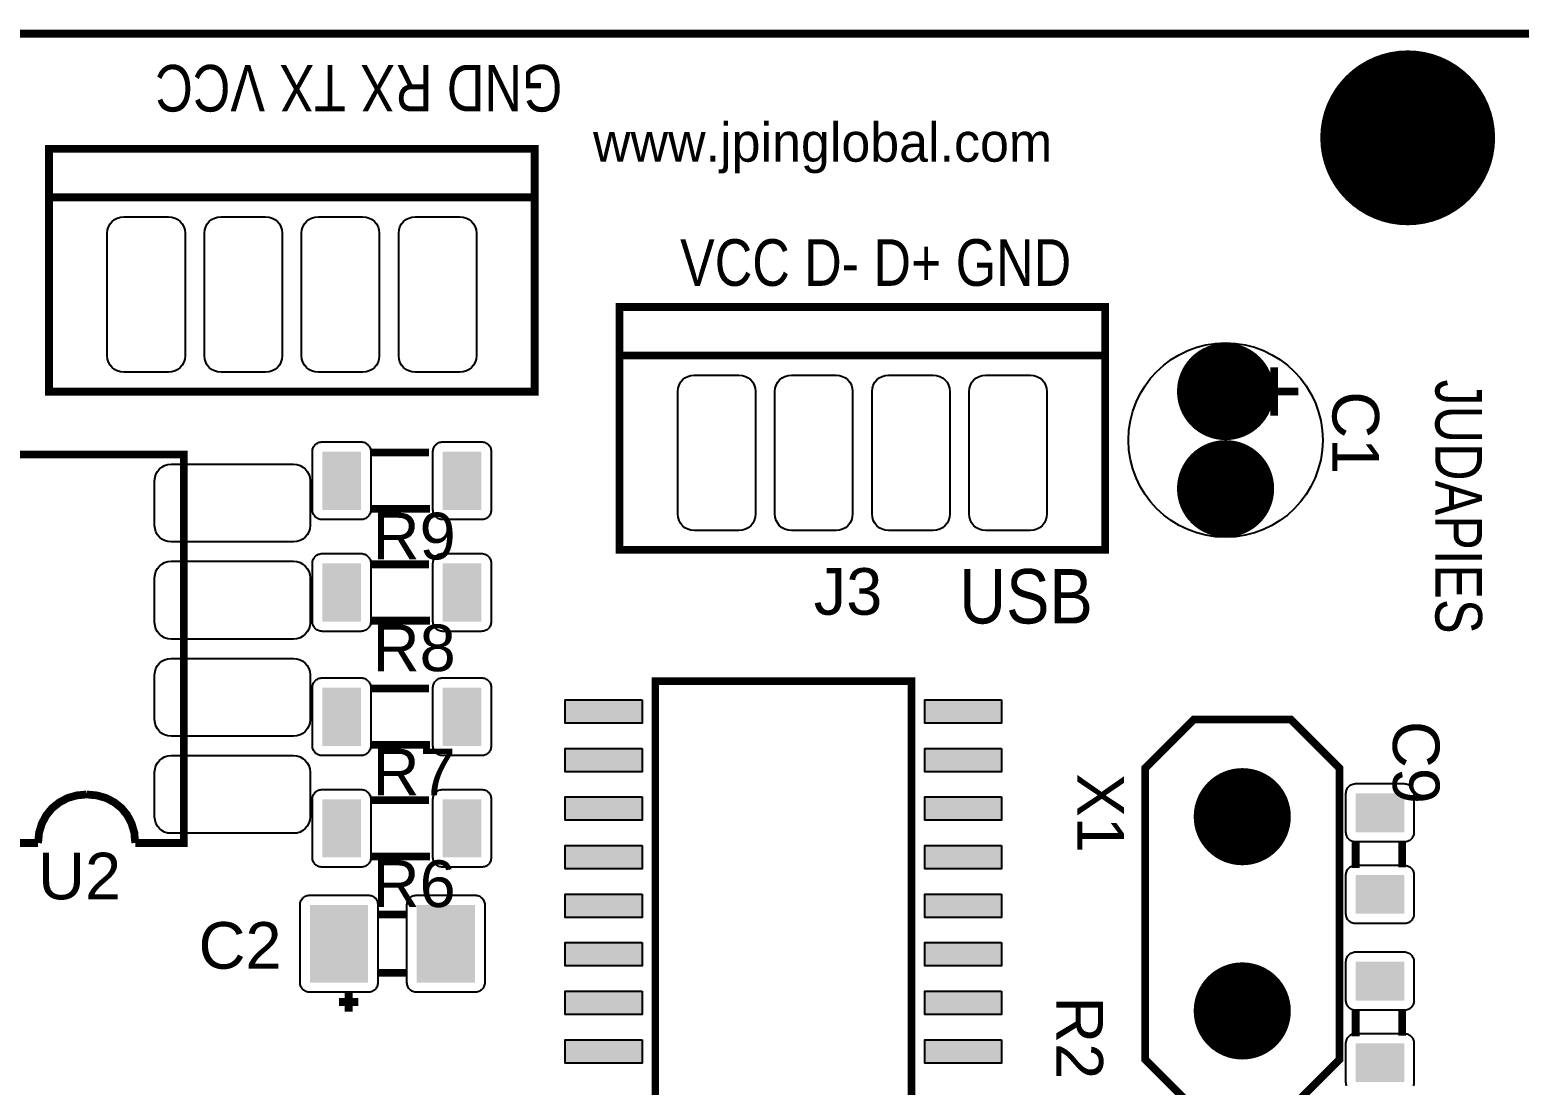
# Model space of a CAD drawing. Header units: inches. Extents: x 15 to 148, y 10 to 111.
# Drawn here: x 130.107 to 131.947, y 107.221 to 108.525 of the extents above; entities that cross this region are included whole.
import ezdxf

# ---------------------------------------------------------------- set-up
doc = ezdxf.new("R2010")
doc.units = ezdxf.units.IN
doc.header["$MEASUREMENT"] = 0
doc.layers.add('BLK_12AWG', color=7, linetype='Continuous')

# ---------------------------------------------------------------- blocks, each defined once
blk = doc.blocks.new('RPAD')
blk.add_trace([(-0.5, -0.5), (-0.5, 0.5), (0.5, -0.5), (0.5, 0.5)])
blk = doc.blocks.new('EPAD')
at = {"const_width": 0.5}
blk.add_lwpolyline([(-0.25, 0, 1), (0.25, 0, 1)], format="xyb", close=True, dxfattribs=at)
blk = doc.blocks.new('i2c')
for points, const_width in [([(129.4798, 105.3043), (131.5396, 105.3043), (131.5396, 109.1728), (129.4798, 109.1728), (129.4798, 105.3043)], 0.008), ([(129.4798, 105.3043), (131.5396, 105.3043), (131.5396, 109.1728), (129.4798, 109.1728), (129.4798, 105.3043)], 0.008), ([(129.4798, 105.3043), (131.5396, 105.3043), (131.5396, 109.1728), (129.4798, 109.1728), (129.4798, 105.3043)], 0.008), ([(130.3109, 107.5034), (130.3379, 107.5034)], 0.008), ([(130.3109, 107.5034), (130.3379, 107.5034)], 0.008), ([(130.3109, 107.5034), (130.3379, 107.5034)], 0.008), ([(130.4842, 107.5034), (130.5112, 107.5034)], 0.008), ([(130.4842, 107.5034), (130.5112, 107.5034)], 0.008), ([(130.4842, 107.5034), (130.5112, 107.5034)], 0.008), ([(130.3109, 107.4554), (130.3389, 107.4554)], 0.008), ([(130.3109, 107.4554), (130.3389, 107.4554)], 0.008), ([(130.3109, 107.4554), (130.3389, 107.4554)], 0.008), ([(130.4842, 107.4554), (130.5122, 107.4554)], 0.008), ([(130.4842, 107.4554), (130.5122, 107.4554)], 0.008), ([(130.4842, 107.4554), (130.5122, 107.4554)], 0.008), ([(130.5359, 107.2387), (130.2359, 107.2387), (130.1859, 107.2887), (130.1859, 107.3887), (130.2359, 107.4387), (130.5359, 107.4387), (130.5859, 107.3887), (130.5859, 107.2887), (130.5359, 107.2387)], 0.008), ([(130.5359, 107.2387), (130.2359, 107.2387), (130.1859, 107.2887), (130.1859, 107.3887), (130.2359, 107.4387), (130.5359, 107.4387), (130.5859, 107.3887), (130.5859, 107.2887), (130.5359, 107.2387)], 0.008), ([(130.5359, 107.2387), (130.2359, 107.2387), (130.1859, 107.2887), (130.1859, 107.3887), (130.2359, 107.4387), (130.5359, 107.4387), (130.5859, 107.3887), (130.5859, 107.2887), (130.5359, 107.2387)], 0.008), ([(129.8482, 107.3965), (129.8482, 107.3465)], 0.008), ([(129.8482, 107.3965), (129.8482, 107.3465)], 0.008), ([(129.8482, 107.3965), (129.8482, 107.3465)], 0.008), ([(129.8232, 107.3715), (129.8732, 107.3715)], 0.008), ([(129.8232, 107.3715), (129.8732, 107.3715)], 0.008), ([(129.8232, 107.3715), (129.8732, 107.3715)], 0.008), ([(129.7612, 106.6975), (130.0112, 106.6975), (130.0112, 107.1975), (129.7612, 107.1975), (129.7612, 106.6975)], 0.008), ([(129.7612, 106.6975), (130.0112, 106.6975), (130.0112, 107.1975), (129.7612, 107.1975), (129.7612, 106.6975)], 0.008), ([(129.7612, 106.6975), (130.0112, 106.6975), (130.0112, 107.1975), (129.7612, 107.1975), (129.7612, 106.6975)], 0.008), ([(129.8112, 106.6975), (129.8112, 107.1975)], 0.008), ([(129.8112, 106.6975), (129.8112, 107.1975)], 0.008), ([(129.8112, 106.6975), (129.8112, 107.1975)], 0.008), ([(130.1463, 106.9981), (130.1463, 106.7344), (130.8589, 106.7344), (130.8589, 106.9981), (130.1463, 106.9981)], 0.00787), ([(130.1463, 106.9981), (130.1463, 106.7344), (130.8589, 106.7344), (130.8589, 106.9981), (130.1463, 106.9981)], 0.00787), ([(130.1463, 106.9981), (130.1463, 106.7344), (130.8589, 106.7344), (130.8589, 106.9981), (130.1463, 106.9981)], 0.00787), ([(129.5983, 106.1102), (129.8483, 106.1102), (129.8483, 106.6102), (129.5983, 106.6102), (129.5983, 106.1102)], 0.008), ([(129.5983, 106.1102), (129.8483, 106.1102), (129.8483, 106.6102), (129.5983, 106.6102), (129.5983, 106.1102)], 0.008), ([(129.5983, 106.1102), (129.8483, 106.1102), (129.8483, 106.6102), (129.5983, 106.6102), (129.5983, 106.1102)], 0.008), ([(129.6483, 106.1102), (129.6483, 106.6102)], 0.008), ([(129.6483, 106.1102), (129.6483, 106.6102)], 0.008), ([(129.6483, 106.1102), (129.6483, 106.6102)], 0.008), ([(129.911, 106.5014), (129.911, 106.4424)], 0.008), ([(129.911, 106.5014), (129.911, 106.4424)], 0.008), ([(129.911, 106.5014), (129.911, 106.4424)], 0.008), ([(129.969, 106.5024), (129.969, 106.4424)], 0.008), ([(129.969, 106.5024), (129.969, 106.4424)], 0.008), ([(129.969, 106.5024), (129.969, 106.4424)], 0.008), ([(130.0261, 106.5014), (130.0261, 106.4424)], 0.008), ([(130.0261, 106.5014), (130.0261, 106.4424)], 0.008), ([(130.0261, 106.5014), (130.0261, 106.4424)], 0.008), ([(130.0841, 106.5024), (130.0841, 106.4424)], 0.008), ([(130.0841, 106.5024), (130.0841, 106.4424)], 0.008), ([(130.0841, 106.5024), (130.0841, 106.4424)], 0.008), ([(130.154, 106.5014), (130.154, 106.4424)], 0.008), ([(130.154, 106.5014), (130.154, 106.4424)], 0.008), ([(130.154, 106.5014), (130.154, 106.4424)], 0.008), ([(130.212, 106.5024), (130.212, 106.4424)], 0.008), ([(130.212, 106.5024), (130.212, 106.4424)], 0.008), ([(130.212, 106.5024), (130.212, 106.4424)], 0.008), ([(130.2689, 106.5014), (130.2689, 106.4424)], 0.008), ([(130.2689, 106.5014), (130.2689, 106.4424)], 0.008), ([(130.2689, 106.5014), (130.2689, 106.4424)], 0.008), ([(130.3269, 106.5024), (130.3269, 106.4424)], 0.008), ([(130.3269, 106.5024), (130.3269, 106.4424)], 0.008), ([(130.3269, 106.5024), (130.3269, 106.4424)], 0.008), ([(130.3867, 106.4787), (130.3867, 106.4487)], 0.008), ([(130.3867, 106.4787), (130.3867, 106.4487)], 0.008), ([(130.3867, 106.4787), (130.3867, 106.4487)], 0.008), ([(130.4467, 106.4787), (130.4467, 106.4487)], 0.008), ([(130.4467, 106.4787), (130.4467, 106.4487)], 0.008), ([(130.4467, 106.4787), (130.4467, 106.4487)], 0.008), ([(130.4867, 106.4187), (130.4667, 106.4187)], 0.008), ([(130.4867, 106.4187), (130.4667, 106.4187)], 0.008), ([(130.4867, 106.4187), (130.4667, 106.4187)], 0.008), ([(130.4767, 106.4287), (130.4767, 106.4087)], 0.008), ([(130.4767, 106.4287), (130.4767, 106.4087)], 0.008), ([(130.4767, 106.4287), (130.4767, 106.4087)], 0.008), ([(130.313, 106.0989), (130.313, 106.0489), (129.913, 106.0489), (129.913, 106.2489), (130.313, 106.2489), (130.313, 106.1989)], 0.008), ([(130.313, 106.0989), (130.313, 106.0489), (129.913, 106.0489), (129.913, 106.2489), (130.313, 106.2489), (130.313, 106.1989)], 0.008), ([(130.313, 106.0989), (130.313, 106.0489), (129.913, 106.0489), (129.913, 106.2489), (130.313, 106.2489), (130.313, 106.1989)], 0.008), ([(130.263, 106.1489), (130.264, 106.1594), (130.2667, 106.169), (130.2712, 106.1775), (130.2771, 106.1848), (130.2844, 106.1908), (130.293, 106.1952), (130.3025, 106.198), (130.313, 106.1989)], 0.008), ([(130.263, 106.1489), (130.264, 106.1594), (130.2667, 106.169), (130.2712, 106.1775), (130.2771, 106.1848), (130.2844, 106.1908), (130.293, 106.1952), (130.3025, 106.198), (130.313, 106.1989)], 0.008), ([(130.263, 106.1489), (130.264, 106.1594), (130.2667, 106.169), (130.2712, 106.1775), (130.2771, 106.1848), (130.2844, 106.1908), (130.293, 106.1952), (130.3025, 106.198), (130.313, 106.1989)], 0.008), ([(130.263, 106.1489), (130.264, 106.1387), (130.2667, 106.1293), (130.2712, 106.1208), (130.2771, 106.1134), (130.2844, 106.1074), (130.293, 106.1028), (130.3025, 106.0999), (130.313, 106.0989)], 0.008), ([(130.263, 106.1489), (130.264, 106.1387), (130.2667, 106.1293), (130.2712, 106.1208), (130.2771, 106.1134), (130.2844, 106.1074), (130.293, 106.1028), (130.3025, 106.0999), (130.313, 106.0989)], 0.008), ([(130.263, 106.1489), (130.264, 106.1387), (130.2667, 106.1293), (130.2712, 106.1208), (130.2771, 106.1134), (130.2844, 106.1074), (130.293, 106.1028), (130.3025, 106.0999), (130.313, 106.0989)], 0.008)]:
    blk.add_lwpolyline(points, dxfattribs=dict(const_width=const_width))
for points in [[(130.2619, 107.5154), (130.3019, 107.5154), (130.303, 107.5154), (130.304, 107.5152), (130.305, 107.515), (130.3059, 107.5146), (130.3068, 107.5142), (130.3076, 107.5137), (130.3083, 107.5132), (130.3091, 107.5125), (130.3097, 107.5118), (130.3103, 107.5111), (130.3108, 107.5102), (130.3112, 107.5094), (130.3115, 107.5084), (130.3117, 107.5075), (130.3119, 107.5065), (130.3119, 107.5054), (130.3119, 107.4554), (130.3119, 107.4544), (130.3117, 107.4534), (130.3115, 107.4524), (130.3112, 107.4515), (130.3108, 107.4506), (130.3103, 107.4498), (130.3097, 107.449), (130.3091, 107.4483), (130.3083, 107.4477), (130.3076, 107.4471), (130.3068, 107.4466), (130.3059, 107.4462), (130.305, 107.4459), (130.304, 107.4456), (130.303, 107.4455), (130.3019, 107.4454), (130.2619, 107.4454), (130.2609, 107.4455), (130.2599, 107.4456), (130.2589, 107.4459), (130.258, 107.4462), (130.2571, 107.4466), (130.2563, 107.4471), (130.2555, 107.4477), (130.2548, 107.4483), (130.2542, 107.449), (130.2536, 107.4498), (130.2531, 107.4506), (130.2527, 107.4515), (130.2524, 107.4524), (130.2521, 107.4534), (130.252, 107.4544), (130.2519, 107.4554), (130.2519, 107.5054), (130.252, 107.5065), (130.2521, 107.5075), (130.2524, 107.5084), (130.2527, 107.5094), (130.2531, 107.5102), (130.2536, 107.5111), (130.2542, 107.5118), (130.2548, 107.5125), (130.2555, 107.5132), (130.2563, 107.5137), (130.2571, 107.5142), (130.258, 107.5146), (130.2589, 107.515), (130.2599, 107.5152), (130.2609, 107.5154), (130.2619, 107.5154)], [(130.3459, 107.5154), (130.3859, 107.5154), (130.387, 107.5154), (130.388, 107.5152), (130.389, 107.515), (130.3899, 107.5146), (130.3908, 107.5142), (130.3916, 107.5137), (130.3923, 107.5132), (130.3931, 107.5125), (130.3937, 107.5118), (130.3943, 107.5111), (130.3948, 107.5102), (130.3952, 107.5094), (130.3955, 107.5084), (130.3957, 107.5075), (130.3959, 107.5065), (130.3959, 107.5054), (130.3959, 107.4554), (130.3959, 107.4544), (130.3957, 107.4534), (130.3955, 107.4524), (130.3952, 107.4515), (130.3948, 107.4506), (130.3943, 107.4498), (130.3937, 107.449), (130.3931, 107.4483), (130.3923, 107.4477), (130.3916, 107.4471), (130.3908, 107.4466), (130.3899, 107.4462), (130.389, 107.4459), (130.388, 107.4456), (130.387, 107.4455), (130.3859, 107.4454), (130.3459, 107.4454), (130.3449, 107.4455), (130.3439, 107.4456), (130.3429, 107.4459), (130.342, 107.4462), (130.3411, 107.4466), (130.3403, 107.4471), (130.3395, 107.4477), (130.3388, 107.4483), (130.3382, 107.449), (130.3376, 107.4498), (130.3371, 107.4506), (130.3367, 107.4515), (130.3364, 107.4524), (130.3361, 107.4534), (130.336, 107.4544), (130.3359, 107.4554), (130.3359, 107.5054), (130.336, 107.5065), (130.3361, 107.5075), (130.3364, 107.5084), (130.3367, 107.5094), (130.3371, 107.5102), (130.3376, 107.5111), (130.3382, 107.5118), (130.3388, 107.5125), (130.3395, 107.5132), (130.3403, 107.5137), (130.3411, 107.5142), (130.342, 107.5146), (130.3429, 107.515), (130.3439, 107.5152), (130.3449, 107.5154), (130.3459, 107.5154)], [(130.4352, 107.5154), (130.4752, 107.5154), (130.4762, 107.5154), (130.4772, 107.5152), (130.4782, 107.515), (130.4791, 107.5146), (130.48, 107.5142), (130.4808, 107.5137), (130.4816, 107.5132), (130.4823, 107.5125), (130.4829, 107.5118), (130.4835, 107.5111), (130.484, 107.5102), (130.4844, 107.5094), (130.4847, 107.5084), (130.485, 107.5075), (130.4851, 107.5065), (130.4852, 107.5054), (130.4852, 107.4554), (130.4851, 107.4544), (130.485, 107.4534), (130.4847, 107.4524), (130.4844, 107.4515), (130.484, 107.4506), (130.4835, 107.4498), (130.4829, 107.449), (130.4823, 107.4483), (130.4816, 107.4477), (130.4808, 107.4471), (130.48, 107.4466), (130.4791, 107.4462), (130.4782, 107.4459), (130.4772, 107.4456), (130.4762, 107.4455), (130.4752, 107.4454), (130.4352, 107.4454), (130.4341, 107.4455), (130.4331, 107.4456), (130.4322, 107.4459), (130.4312, 107.4462), (130.4304, 107.4466), (130.4295, 107.4471), (130.4288, 107.4477), (130.4281, 107.4483), (130.4274, 107.449), (130.4269, 107.4498), (130.4264, 107.4506), (130.4259, 107.4515), (130.4256, 107.4524), (130.4254, 107.4534), (130.4252, 107.4544), (130.4252, 107.4554), (130.4252, 107.5054), (130.4252, 107.5065), (130.4254, 107.5075), (130.4256, 107.5084), (130.4259, 107.5094), (130.4264, 107.5102), (130.4269, 107.5111), (130.4274, 107.5118), (130.4281, 107.5125), (130.4288, 107.5132), (130.4295, 107.5137), (130.4304, 107.5142), (130.4312, 107.5146), (130.4322, 107.515), (130.4331, 107.5152), (130.4341, 107.5154), (130.4352, 107.5154)], [(129.8312, 107.0745), (129.8312, 107.1205), (129.8316, 107.124), (129.8326, 107.1272), (129.8341, 107.1301), (129.8362, 107.1326), (129.8387, 107.1347), (129.8416, 107.1362), (129.8448, 107.1372), (129.8482, 107.1375), (129.9742, 107.1375), (129.9777, 107.1372), (129.9809, 107.1362), (129.9838, 107.1347), (129.9863, 107.1326), (129.9884, 107.1301), (129.9899, 107.1272), (129.9909, 107.124), (129.9912, 107.1205), (129.9912, 107.0745), (129.9909, 107.071), (129.9899, 107.0678), (129.9884, 107.0649), (129.9863, 107.0624), (129.9838, 107.0604), (129.9809, 107.0588), (129.9777, 107.0579), (129.9742, 107.0575), (129.8482, 107.0575), (129.8448, 107.0579), (129.8416, 107.0588), (129.8387, 107.0604), (129.8362, 107.0624), (129.8341, 107.0649), (129.8326, 107.0678), (129.8316, 107.071), (129.8312, 107.0745)], [(130.1656, 107.0908), (130.1896, 107.0908), (130.1896, 107.0118), (130.1656, 107.0118), (130.1656, 107.0908)], [(130.2156, 107.0908), (130.2396, 107.0908), (130.2396, 107.0118), (130.2156, 107.0118), (130.2156, 107.0908)], [(130.2656, 107.0908), (130.2896, 107.0908), (130.2896, 107.0118), (130.2656, 107.0118), (130.2656, 107.0908)], [(130.3156, 107.0908), (130.3396, 107.0908), (130.3396, 107.0118), (130.3156, 107.0118), (130.3156, 107.0908)], [(130.3656, 107.0908), (130.3896, 107.0908), (130.3896, 107.0118), (130.3656, 107.0118), (130.3656, 107.0908)], [(130.4156, 107.0908), (130.4396, 107.0908), (130.4396, 107.0118), (130.4156, 107.0118), (130.4156, 107.0908)], [(130.4656, 107.0908), (130.4896, 107.0908), (130.4896, 107.0118), (130.4656, 107.0118), (130.4656, 107.0908)], [(130.5156, 107.0908), (130.5396, 107.0908), (130.5396, 107.0118), (130.5156, 107.0118), (130.5156, 107.0908)], [(129.8312, 106.9745), (129.8312, 107.0205), (129.8316, 107.024), (129.8326, 107.0272), (129.8341, 107.0301), (129.8362, 107.0326), (129.8387, 107.0347), (129.8416, 107.0362), (129.8448, 107.0372), (129.8482, 107.0375), (129.9742, 107.0375), (129.9777, 107.0372), (129.9809, 107.0362), (129.9838, 107.0347), (129.9863, 107.0326), (129.9884, 107.0301), (129.9899, 107.0272), (129.9909, 107.024), (129.9912, 107.0205), (129.9912, 106.9745), (129.9909, 106.971), (129.9899, 106.9678), (129.9884, 106.9649), (129.9863, 106.9624), (129.9838, 106.9604), (129.9809, 106.9588), (129.9777, 106.9579), (129.9742, 106.9575), (129.8482, 106.9575), (129.8448, 106.9579), (129.8416, 106.9588), (129.8387, 106.9604), (129.8362, 106.9624), (129.8341, 106.9649), (129.8326, 106.9678), (129.8316, 106.971), (129.8312, 106.9745)], [(129.8312, 106.8745), (129.8312, 106.9205), (129.8316, 106.924), (129.8326, 106.9272), (129.8341, 106.9301), (129.8362, 106.9326), (129.8387, 106.9347), (129.8416, 106.9362), (129.8448, 106.9372), (129.8482, 106.9375), (129.9742, 106.9375), (129.9777, 106.9372), (129.9809, 106.9362), (129.9838, 106.9347), (129.9863, 106.9326), (129.9884, 106.9301), (129.9899, 106.9272), (129.9909, 106.924), (129.9912, 106.9205), (129.9912, 106.8745), (129.9909, 106.871), (129.9899, 106.8678), (129.9884, 106.8649), (129.9863, 106.8624), (129.9838, 106.8604), (129.9809, 106.8588), (129.9777, 106.8579), (129.9742, 106.8575), (129.8482, 106.8575), (129.8448, 106.8579), (129.8416, 106.8588), (129.8387, 106.8604), (129.8362, 106.8624), (129.8341, 106.8649), (129.8326, 106.8678), (129.8316, 106.871), (129.8312, 106.8745)], [(129.8312, 106.7745), (129.8312, 106.8205), (129.8316, 106.824), (129.8326, 106.8272), (129.8341, 106.8301), (129.8362, 106.8326), (129.8387, 106.8347), (129.8416, 106.8362), (129.8448, 106.8372), (129.8482, 106.8375), (129.9742, 106.8375), (129.9777, 106.8372), (129.9809, 106.8362), (129.9838, 106.8347), (129.9863, 106.8326), (129.9884, 106.8301), (129.9899, 106.8272), (129.9909, 106.824), (129.9912, 106.8205), (129.9912, 106.7745), (129.9909, 106.771), (129.9899, 106.7678), (129.9884, 106.7649), (129.9863, 106.7624), (129.9838, 106.7604), (129.9809, 106.7588), (129.9777, 106.7579), (129.9742, 106.7575), (129.8482, 106.7575), (129.8448, 106.7579), (129.8416, 106.7588), (129.8387, 106.7604), (129.8362, 106.7624), (129.8341, 106.7649), (129.8326, 106.7678), (129.8316, 106.771), (129.8312, 106.7745)], [(130.1656, 106.7207), (130.1896, 106.7207), (130.1896, 106.6417), (130.1656, 106.6417), (130.1656, 106.7207)], [(130.2156, 106.7207), (130.2396, 106.7207), (130.2396, 106.6417), (130.2156, 106.6417), (130.2156, 106.7207)], [(130.2656, 106.7207), (130.2896, 106.7207), (130.2896, 106.6417), (130.2656, 106.6417), (130.2656, 106.7207)], [(130.3156, 106.7207), (130.3396, 106.7207), (130.3396, 106.6417), (130.3156, 106.6417), (130.3156, 106.7207)], [(130.3656, 106.7207), (130.3896, 106.7207), (130.3896, 106.6417), (130.3656, 106.6417), (130.3656, 106.7207)], [(130.4156, 106.7207), (130.4396, 106.7207), (130.4396, 106.6417), (130.4156, 106.6417), (130.4156, 106.7207)], [(130.4656, 106.7207), (130.4896, 106.7207), (130.4896, 106.6417), (130.4656, 106.6417), (130.4656, 106.7207)], [(130.5156, 106.7207), (130.5396, 106.7207), (130.5396, 106.6417), (130.5156, 106.6417), (130.5156, 106.7207)], [(129.98, 106.5554), (129.98, 106.5154), (129.98, 106.5144), (129.9798, 106.5134), (129.9796, 106.5124), (129.9792, 106.5115), (129.9788, 106.5106), (129.9783, 106.5098), (129.9778, 106.509), (129.9771, 106.5083), (129.9764, 106.5077), (129.9756, 106.5071), (129.9748, 106.5066), (129.9739, 106.5062), (129.973, 106.5059), (129.972, 106.5056), (129.971, 106.5055), (129.97, 106.5054), (129.91, 106.5054), (129.909, 106.5055), (129.908, 106.5056), (129.907, 106.5059), (129.9061, 106.5062), (129.9052, 106.5066), (129.9044, 106.5071), (129.9036, 106.5077), (129.9029, 106.5083), (129.9023, 106.509), (129.9017, 106.5098), (129.9012, 106.5106), (129.9008, 106.5115), (129.9004, 106.5124), (129.9002, 106.5134), (129.9001, 106.5144), (129.9, 106.5154), (129.9, 106.5554), (129.9001, 106.5565), (129.9002, 106.5575), (129.9004, 106.5584), (129.9008, 106.5594), (129.9012, 106.5602), (129.9017, 106.5611), (129.9023, 106.5618), (129.9029, 106.5625), (129.9036, 106.5632), (129.9044, 106.5637), (129.9052, 106.5642), (129.9061, 106.5647), (129.907, 106.565), (129.908, 106.5652), (129.909, 106.5654), (129.91, 106.5654), (129.97, 106.5654), (129.971, 106.5654), (129.972, 106.5652), (129.973, 106.565), (129.9739, 106.5647), (129.9748, 106.5642), (129.9756, 106.5637), (129.9764, 106.5632), (129.9771, 106.5625), (129.9778, 106.5618), (129.9783, 106.5611), (129.9788, 106.5602), (129.9792, 106.5594), (129.9796, 106.5584), (129.9798, 106.5575), (129.98, 106.5565), (129.98, 106.5554)], [(130.0951, 106.5554), (130.0951, 106.5154), (130.095, 106.5144), (130.0949, 106.5134), (130.0946, 106.5124), (130.0943, 106.5115), (130.0939, 106.5106), (130.0934, 106.5098), (130.0928, 106.509), (130.0922, 106.5083), (130.0915, 106.5077), (130.0907, 106.5071), (130.0899, 106.5066), (130.089, 106.5062), (130.0881, 106.5059), (130.0871, 106.5056), (130.0861, 106.5055), (130.0851, 106.5054), (130.0251, 106.5054), (130.024, 106.5055), (130.023, 106.5056), (130.0221, 106.5059), (130.0211, 106.5062), (130.0203, 106.5066), (130.0194, 106.5071), (130.0187, 106.5077), (130.018, 106.5083), (130.0173, 106.509), (130.0167, 106.5098), (130.0163, 106.5106), (130.0158, 106.5115), (130.0155, 106.5124), (130.0153, 106.5134), (130.0151, 106.5144), (130.0151, 106.5154), (130.0151, 106.5554), (130.0151, 106.5565), (130.0153, 106.5575), (130.0155, 106.5584), (130.0158, 106.5594), (130.0163, 106.5602), (130.0167, 106.5611), (130.0173, 106.5618), (130.018, 106.5625), (130.0187, 106.5632), (130.0194, 106.5637), (130.0203, 106.5642), (130.0211, 106.5647), (130.0221, 106.565), (130.023, 106.5652), (130.024, 106.5654), (130.0251, 106.5654), (130.0851, 106.5654), (130.0861, 106.5654), (130.0871, 106.5652), (130.0881, 106.565), (130.089, 106.5647), (130.0899, 106.5642), (130.0907, 106.5637), (130.0915, 106.5632), (130.0922, 106.5625), (130.0928, 106.5618), (130.0934, 106.5611), (130.0939, 106.5602), (130.0943, 106.5594), (130.0946, 106.5584), (130.0949, 106.5575), (130.095, 106.5565), (130.0951, 106.5554)], [(130.223, 106.5554), (130.223, 106.5154), (130.223, 106.5144), (130.2228, 106.5134), (130.2226, 106.5124), (130.2222, 106.5115), (130.2218, 106.5106), (130.2213, 106.5098), (130.2208, 106.509), (130.2201, 106.5083), (130.2194, 106.5077), (130.2186, 106.5071), (130.2178, 106.5066), (130.2169, 106.5062), (130.216, 106.5059), (130.215, 106.5056), (130.214, 106.5055), (130.213, 106.5054), (130.153, 106.5054), (130.152, 106.5055), (130.151, 106.5056), (130.15, 106.5059), (130.1491, 106.5062), (130.1482, 106.5066), (130.1474, 106.5071), (130.1466, 106.5077), (130.1459, 106.5083), (130.1453, 106.509), (130.1447, 106.5098), (130.1442, 106.5106), (130.1438, 106.5115), (130.1434, 106.5124), (130.1432, 106.5134), (130.1431, 106.5144), (130.143, 106.5154), (130.143, 106.5554), (130.1431, 106.5565), (130.1432, 106.5575), (130.1434, 106.5584), (130.1438, 106.5594), (130.1442, 106.5602), (130.1447, 106.5611), (130.1453, 106.5618), (130.1459, 106.5625), (130.1466, 106.5632), (130.1474, 106.5637), (130.1482, 106.5642), (130.1491, 106.5647), (130.15, 106.565), (130.151, 106.5652), (130.152, 106.5654), (130.153, 106.5654), (130.213, 106.5654), (130.214, 106.5654), (130.215, 106.5652), (130.216, 106.565), (130.2169, 106.5647), (130.2178, 106.5642), (130.2186, 106.5637), (130.2194, 106.5632), (130.2201, 106.5625), (130.2208, 106.5618), (130.2213, 106.5611), (130.2218, 106.5602), (130.2222, 106.5594), (130.2226, 106.5584), (130.2228, 106.5575), (130.223, 106.5565), (130.223, 106.5554)], [(130.3379, 106.5554), (130.3379, 106.5154), (130.3379, 106.5144), (130.3377, 106.5134), (130.3375, 106.5124), (130.3372, 106.5115), (130.3368, 106.5106), (130.3363, 106.5098), (130.3357, 106.509), (130.3351, 106.5083), (130.3343, 106.5077), (130.3336, 106.5071), (130.3328, 106.5066), (130.3319, 106.5062), (130.331, 106.5059), (130.33, 106.5056), (130.329, 106.5055), (130.3279, 106.5054), (130.2679, 106.5054), (130.2669, 106.5055), (130.2659, 106.5056), (130.2649, 106.5059), (130.264, 106.5062), (130.2631, 106.5066), (130.2623, 106.5071), (130.2615, 106.5077), (130.2608, 106.5083), (130.2602, 106.509), (130.2596, 106.5098), (130.2591, 106.5106), (130.2587, 106.5115), (130.2584, 106.5124), (130.2581, 106.5134), (130.258, 106.5144), (130.2579, 106.5154), (130.2579, 106.5554), (130.258, 106.5565), (130.2581, 106.5575), (130.2584, 106.5584), (130.2587, 106.5594), (130.2591, 106.5602), (130.2596, 106.5611), (130.2602, 106.5618), (130.2608, 106.5625), (130.2615, 106.5632), (130.2623, 106.5637), (130.2631, 106.5642), (130.264, 106.5647), (130.2649, 106.565), (130.2659, 106.5652), (130.2669, 106.5654), (130.2679, 106.5654), (130.3279, 106.5654), (130.329, 106.5654), (130.33, 106.5652), (130.331, 106.565), (130.3319, 106.5647), (130.3328, 106.5642), (130.3336, 106.5637), (130.3343, 106.5632), (130.3351, 106.5625), (130.3357, 106.5618), (130.3363, 106.5611), (130.3368, 106.5602), (130.3372, 106.5594), (130.3375, 106.5584), (130.3377, 106.5575), (130.3379, 106.5565), (130.3379, 106.5554)], [(129.6683, 106.4872), (129.6683, 106.5332), (129.6686, 106.5367), (129.6696, 106.5399), (129.6711, 106.5428), (129.6732, 106.5453), (129.6757, 106.5473), (129.6786, 106.5489), (129.6818, 106.5499), (129.6853, 106.5502), (129.8113, 106.5502), (129.8148, 106.5499), (129.818, 106.5489), (129.8209, 106.5473), (129.8234, 106.5453), (129.8254, 106.5428), (129.827, 106.5399), (129.8279, 106.5367), (129.8283, 106.5332), (129.8283, 106.4872), (129.8279, 106.4837), (129.827, 106.4805), (129.8254, 106.4776), (129.8234, 106.4751), (129.8209, 106.4731), (129.818, 106.4715), (129.8148, 106.4705), (129.8113, 106.4702), (129.6853, 106.4702), (129.6818, 106.4705), (129.6786, 106.4715), (129.6757, 106.4731), (129.6732, 106.4751), (129.6711, 106.4776), (129.6696, 106.4805), (129.6686, 106.4837), (129.6683, 106.4872)], [(130.4667, 106.5487), (130.4667, 106.4887), (130.4667, 106.4877), (130.4665, 106.4867), (130.4663, 106.4857), (130.4659, 106.4848), (130.4655, 106.4839), (130.465, 106.4831), (130.4645, 106.4823), (130.4638, 106.4816), (130.4631, 106.481), (130.4623, 106.4804), (130.4615, 106.4799), (130.4606, 106.4795), (130.4597, 106.4792), (130.4588, 106.4789), (130.4578, 106.4788), (130.4567, 106.4787), (130.3767, 106.4787), (130.3757, 106.4788), (130.3747, 106.4789), (130.3737, 106.4792), (130.3728, 106.4795), (130.3719, 106.4799), (130.3711, 106.4804), (130.3703, 106.481), (130.3696, 106.4816), (130.369, 106.4823), (130.3684, 106.4831), (130.3679, 106.4839), (130.3675, 106.4848), (130.3672, 106.4857), (130.3669, 106.4867), (130.3668, 106.4877), (130.3667, 106.4887), (130.3667, 106.5487), (130.3668, 106.5498), (130.3669, 106.5508), (130.3672, 106.5518), (130.3675, 106.5527), (130.3679, 106.5536), (130.3684, 106.5544), (130.369, 106.5552), (130.3696, 106.5559), (130.3703, 106.5565), (130.3711, 106.5571), (130.3719, 106.5576), (130.3728, 106.558), (130.3737, 106.5583), (130.3747, 106.5585), (130.3757, 106.5587), (130.3767, 106.5587), (130.4567, 106.5587), (130.4578, 106.5587), (130.4588, 106.5585), (130.4597, 106.5583), (130.4606, 106.558), (130.4615, 106.5576), (130.4623, 106.5571), (130.4631, 106.5565), (130.4638, 106.5559), (130.4645, 106.5552), (130.465, 106.5544), (130.4655, 106.5536), (130.4659, 106.5527), (130.4663, 106.5518), (130.4665, 106.5508), (130.4667, 106.5498), (130.4667, 106.5487)], [(129.6683, 106.3872), (129.6683, 106.4332), (129.6686, 106.4367), (129.6696, 106.4399), (129.6711, 106.4428), (129.6732, 106.4453), (129.6757, 106.4473), (129.6786, 106.4489), (129.6818, 106.4499), (129.6853, 106.4502), (129.8113, 106.4502), (129.8148, 106.4499), (129.818, 106.4489), (129.8209, 106.4473), (129.8234, 106.4453), (129.8254, 106.4428), (129.827, 106.4399), (129.8279, 106.4367), (129.8283, 106.4332), (129.8283, 106.3872), (129.8279, 106.3837), (129.827, 106.3805), (129.8254, 106.3776), (129.8234, 106.3751), (129.8209, 106.3731), (129.818, 106.3715), (129.8148, 106.3705), (129.8113, 106.3702), (129.6853, 106.3702), (129.6818, 106.3705), (129.6786, 106.3715), (129.6757, 106.3731), (129.6732, 106.3751), (129.6711, 106.3776), (129.6696, 106.3805), (129.6686, 106.3837), (129.6683, 106.3872)], [(129.98, 106.4314), (129.98, 106.3914), (129.98, 106.3904), (129.9798, 106.3894), (129.9796, 106.3884), (129.9792, 106.3875), (129.9788, 106.3866), (129.9783, 106.3858), (129.9778, 106.385), (129.9771, 106.3843), (129.9764, 106.3837), (129.9756, 106.3831), (129.9748, 106.3826), (129.9739, 106.3822), (129.973, 106.3819), (129.972, 106.3816), (129.971, 106.3815), (129.97, 106.3814), (129.91, 106.3814), (129.909, 106.3815), (129.908, 106.3816), (129.907, 106.3819), (129.9061, 106.3822), (129.9052, 106.3826), (129.9044, 106.3831), (129.9036, 106.3837), (129.9029, 106.3843), (129.9023, 106.385), (129.9017, 106.3858), (129.9012, 106.3866), (129.9008, 106.3875), (129.9004, 106.3884), (129.9002, 106.3894), (129.9001, 106.3904), (129.9, 106.3914), (129.9, 106.4314), (129.9001, 106.4325), (129.9002, 106.4335), (129.9004, 106.4344), (129.9008, 106.4354), (129.9012, 106.4362), (129.9017, 106.4371), (129.9023, 106.4378), (129.9029, 106.4385), (129.9036, 106.4392), (129.9044, 106.4397), (129.9052, 106.4402), (129.9061, 106.4407), (129.907, 106.441), (129.908, 106.4412), (129.909, 106.4414), (129.91, 106.4414), (129.97, 106.4414), (129.971, 106.4414), (129.972, 106.4412), (129.973, 106.441), (129.9739, 106.4407), (129.9748, 106.4402), (129.9756, 106.4397), (129.9764, 106.4392), (129.9771, 106.4385), (129.9778, 106.4378), (129.9783, 106.4371), (129.9788, 106.4362), (129.9792, 106.4354), (129.9796, 106.4344), (129.9798, 106.4335), (129.98, 106.4325), (129.98, 106.4314)], [(130.0951, 106.4314), (130.0951, 106.3914), (130.095, 106.3904), (130.0949, 106.3894), (130.0946, 106.3884), (130.0943, 106.3875), (130.0939, 106.3866), (130.0934, 106.3858), (130.0928, 106.385), (130.0922, 106.3843), (130.0915, 106.3837), (130.0907, 106.3831), (130.0899, 106.3826), (130.089, 106.3822), (130.0881, 106.3819), (130.0871, 106.3816), (130.0861, 106.3815), (130.0851, 106.3814), (130.0251, 106.3814), (130.024, 106.3815), (130.023, 106.3816), (130.0221, 106.3819), (130.0211, 106.3822), (130.0203, 106.3826), (130.0194, 106.3831), (130.0187, 106.3837), (130.018, 106.3843), (130.0173, 106.385), (130.0167, 106.3858), (130.0163, 106.3866), (130.0158, 106.3875), (130.0155, 106.3884), (130.0153, 106.3894), (130.0151, 106.3904), (130.0151, 106.3914), (130.0151, 106.4314), (130.0151, 106.4325), (130.0153, 106.4335), (130.0155, 106.4344), (130.0158, 106.4354), (130.0163, 106.4362), (130.0167, 106.4371), (130.0173, 106.4378), (130.018, 106.4385), (130.0187, 106.4392), (130.0194, 106.4397), (130.0203, 106.4402), (130.0211, 106.4407), (130.0221, 106.441), (130.023, 106.4412), (130.024, 106.4414), (130.0251, 106.4414), (130.0851, 106.4414), (130.0861, 106.4414), (130.0871, 106.4412), (130.0881, 106.441), (130.089, 106.4407), (130.0899, 106.4402), (130.0907, 106.4397), (130.0915, 106.4392), (130.0922, 106.4385), (130.0928, 106.4378), (130.0934, 106.4371), (130.0939, 106.4362), (130.0943, 106.4354), (130.0946, 106.4344), (130.0949, 106.4335), (130.095, 106.4325), (130.0951, 106.4314)], [(130.223, 106.4314), (130.223, 106.3914), (130.223, 106.3904), (130.2228, 106.3894), (130.2226, 106.3884), (130.2222, 106.3875), (130.2218, 106.3866), (130.2213, 106.3858), (130.2208, 106.385), (130.2201, 106.3843), (130.2194, 106.3837), (130.2186, 106.3831), (130.2178, 106.3826), (130.2169, 106.3822), (130.216, 106.3819), (130.215, 106.3816), (130.214, 106.3815), (130.213, 106.3814), (130.153, 106.3814), (130.152, 106.3815), (130.151, 106.3816), (130.15, 106.3819), (130.1491, 106.3822), (130.1482, 106.3826), (130.1474, 106.3831), (130.1466, 106.3837), (130.1459, 106.3843), (130.1453, 106.385), (130.1447, 106.3858), (130.1442, 106.3866), (130.1438, 106.3875), (130.1434, 106.3884), (130.1432, 106.3894), (130.1431, 106.3904), (130.143, 106.3914), (130.143, 106.4314), (130.1431, 106.4325), (130.1432, 106.4335), (130.1434, 106.4344), (130.1438, 106.4354), (130.1442, 106.4362), (130.1447, 106.4371), (130.1453, 106.4378), (130.1459, 106.4385), (130.1466, 106.4392), (130.1474, 106.4397), (130.1482, 106.4402), (130.1491, 106.4407), (130.15, 106.441), (130.151, 106.4412), (130.152, 106.4414), (130.153, 106.4414), (130.213, 106.4414), (130.214, 106.4414), (130.215, 106.4412), (130.216, 106.441), (130.2169, 106.4407), (130.2178, 106.4402), (130.2186, 106.4397), (130.2194, 106.4392), (130.2201, 106.4385), (130.2208, 106.4378), (130.2213, 106.4371), (130.2218, 106.4362), (130.2222, 106.4354), (130.2226, 106.4344), (130.2228, 106.4335), (130.223, 106.4325), (130.223, 106.4314)], [(130.3379, 106.4314), (130.3379, 106.3914), (130.3379, 106.3904), (130.3377, 106.3894), (130.3375, 106.3884), (130.3372, 106.3875), (130.3368, 106.3866), (130.3363, 106.3858), (130.3357, 106.385), (130.3351, 106.3843), (130.3343, 106.3837), (130.3336, 106.3831), (130.3328, 106.3826), (130.3319, 106.3822), (130.331, 106.3819), (130.33, 106.3816), (130.329, 106.3815), (130.3279, 106.3814), (130.2679, 106.3814), (130.2669, 106.3815), (130.2659, 106.3816), (130.2649, 106.3819), (130.264, 106.3822), (130.2631, 106.3826), (130.2623, 106.3831), (130.2615, 106.3837), (130.2608, 106.3843), (130.2602, 106.385), (130.2596, 106.3858), (130.2591, 106.3866), (130.2587, 106.3875), (130.2584, 106.3884), (130.2581, 106.3894), (130.258, 106.3904), (130.2579, 106.3914), (130.2579, 106.4314), (130.258, 106.4325), (130.2581, 106.4335), (130.2584, 106.4344), (130.2587, 106.4354), (130.2591, 106.4362), (130.2596, 106.4371), (130.2602, 106.4378), (130.2608, 106.4385), (130.2615, 106.4392), (130.2623, 106.4397), (130.2631, 106.4402), (130.264, 106.4407), (130.2649, 106.441), (130.2659, 106.4412), (130.2669, 106.4414), (130.2679, 106.4414), (130.3279, 106.4414), (130.329, 106.4414), (130.33, 106.4412), (130.331, 106.441), (130.3319, 106.4407), (130.3328, 106.4402), (130.3336, 106.4397), (130.3343, 106.4392), (130.3351, 106.4385), (130.3357, 106.4378), (130.3363, 106.4371), (130.3368, 106.4362), (130.3372, 106.4354), (130.3375, 106.4344), (130.3377, 106.4335), (130.3379, 106.4325), (130.3379, 106.4314)], [(130.4667, 106.4387), (130.4667, 106.3787), (130.4667, 106.3777), (130.4665, 106.3767), (130.4663, 106.3757), (130.4659, 106.3748), (130.4655, 106.3739), (130.465, 106.3731), (130.4645, 106.3723), (130.4638, 106.3716), (130.4631, 106.371), (130.4623, 106.3704), (130.4615, 106.3699), (130.4606, 106.3695), (130.4597, 106.3692), (130.4588, 106.3689), (130.4578, 106.3688), (130.4567, 106.3687), (130.3767, 106.3687), (130.3757, 106.3688), (130.3747, 106.3689), (130.3737, 106.3692), (130.3728, 106.3695), (130.3719, 106.3699), (130.3711, 106.3704), (130.3703, 106.371), (130.3696, 106.3716), (130.369, 106.3723), (130.3684, 106.3731), (130.3679, 106.3739), (130.3675, 106.3748), (130.3672, 106.3757), (130.3669, 106.3767), (130.3668, 106.3777), (130.3667, 106.3787), (130.3667, 106.4387), (130.3668, 106.4398), (130.3669, 106.4408), (130.3672, 106.4418), (130.3675, 106.4427), (130.3679, 106.4436), (130.3684, 106.4444), (130.369, 106.4452), (130.3696, 106.4459), (130.3703, 106.4465), (130.3711, 106.4471), (130.3719, 106.4476), (130.3728, 106.448), (130.3737, 106.4483), (130.3747, 106.4485), (130.3757, 106.4487), (130.3767, 106.4487), (130.4567, 106.4487), (130.4578, 106.4487), (130.4588, 106.4485), (130.4597, 106.4483), (130.4606, 106.448), (130.4615, 106.4476), (130.4623, 106.4471), (130.4631, 106.4465), (130.4638, 106.4459), (130.4645, 106.4452), (130.465, 106.4444), (130.4655, 106.4436), (130.4659, 106.4427), (130.4663, 106.4418), (130.4665, 106.4408), (130.4667, 106.4398), (130.4667, 106.4387)], [(129.986, 106.2189), (129.94, 106.2189), (129.9365, 106.2193), (129.9333, 106.2202), (129.9304, 106.2218), (129.9279, 106.2238), (129.9259, 106.2263), (129.9243, 106.2292), (129.9233, 106.2325), (129.923, 106.2359), (129.923, 106.3619), (129.9233, 106.3654), (129.9243, 106.3686), (129.9259, 106.3715), (129.9279, 106.374), (129.9304, 106.3761), (129.9333, 106.3776), (129.9365, 106.3786), (129.94, 106.3789), (129.986, 106.3789), (129.9895, 106.3786), (129.9927, 106.3776), (129.9956, 106.3761), (129.9981, 106.374), (130.0001, 106.3715), (130.0017, 106.3686), (130.0027, 106.3654), (130.003, 106.3619), (130.003, 106.2359), (130.0027, 106.2325), (130.0017, 106.2292), (130.0001, 106.2263), (129.9981, 106.2238), (129.9956, 106.2218), (129.9927, 106.2202), (129.9895, 106.2193), (129.986, 106.2189)], [(130.086, 106.2189), (130.04, 106.2189), (130.0365, 106.2193), (130.0333, 106.2202), (130.0304, 106.2218), (130.0279, 106.2238), (130.0259, 106.2263), (130.0243, 106.2292), (130.0233, 106.2325), (130.023, 106.2359), (130.023, 106.3619), (130.0233, 106.3654), (130.0243, 106.3686), (130.0259, 106.3715), (130.0279, 106.374), (130.0304, 106.3761), (130.0333, 106.3776), (130.0365, 106.3786), (130.04, 106.3789), (130.086, 106.3789), (130.0895, 106.3786), (130.0927, 106.3776), (130.0956, 106.3761), (130.0981, 106.374), (130.1001, 106.3715), (130.1017, 106.3686), (130.1027, 106.3654), (130.103, 106.3619), (130.103, 106.2359), (130.1027, 106.2325), (130.1017, 106.2292), (130.1001, 106.2263), (130.0981, 106.2238), (130.0956, 106.2218), (130.0927, 106.2202), (130.0895, 106.2193), (130.086, 106.2189)], [(130.186, 106.2189), (130.14, 106.2189), (130.1365, 106.2193), (130.1333, 106.2202), (130.1304, 106.2218), (130.1279, 106.2238), (130.1259, 106.2263), (130.1243, 106.2292), (130.1233, 106.2325), (130.123, 106.2359), (130.123, 106.3619), (130.1233, 106.3654), (130.1243, 106.3686), (130.1259, 106.3715), (130.1279, 106.374), (130.1304, 106.3761), (130.1333, 106.3776), (130.1365, 106.3786), (130.14, 106.3789), (130.186, 106.3789), (130.1895, 106.3786), (130.1927, 106.3776), (130.1956, 106.3761), (130.1981, 106.374), (130.2001, 106.3715), (130.2017, 106.3686), (130.2027, 106.3654), (130.203, 106.3619), (130.203, 106.2359), (130.2027, 106.2325), (130.2017, 106.2292), (130.2001, 106.2263), (130.1981, 106.2238), (130.1956, 106.2218), (130.1927, 106.2202), (130.1895, 106.2193), (130.186, 106.2189)], [(130.286, 106.2189), (130.24, 106.2189), (130.2365, 106.2193), (130.2333, 106.2202), (130.2304, 106.2218), (130.2279, 106.2238), (130.2259, 106.2263), (130.2243, 106.2292), (130.2233, 106.2325), (130.223, 106.2359), (130.223, 106.3619), (130.2233, 106.3654), (130.2243, 106.3686), (130.2259, 106.3715), (130.2279, 106.374), (130.2304, 106.3761), (130.2333, 106.3776), (130.2365, 106.3786), (130.24, 106.3789), (130.286, 106.3789), (130.2895, 106.3786), (130.2927, 106.3776), (130.2956, 106.3761), (130.2981, 106.374), (130.3001, 106.3715), (130.3017, 106.3686), (130.3027, 106.3654), (130.303, 106.3619), (130.303, 106.2359), (130.3027, 106.2325), (130.3017, 106.2292), (130.3001, 106.2263), (130.2981, 106.2238), (130.2956, 106.2218), (130.2927, 106.2202), (130.2895, 106.2193), (130.286, 106.2189)], [(129.6683, 106.2872), (129.6683, 106.3332), (129.6686, 106.3367), (129.6696, 106.3399), (129.6711, 106.3428), (129.6732, 106.3453), (129.6757, 106.3473), (129.6786, 106.3489), (129.6818, 106.3499), (129.6853, 106.3502), (129.8113, 106.3502), (129.8148, 106.3499), (129.818, 106.3489), (129.8209, 106.3473), (129.8234, 106.3453), (129.8254, 106.3428), (129.827, 106.3399), (129.8279, 106.3367), (129.8283, 106.3332), (129.8283, 106.2872), (129.8279, 106.2837), (129.827, 106.2805), (129.8254, 106.2776), (129.8234, 106.2751), (129.8209, 106.2731), (129.818, 106.2715), (129.8148, 106.2705), (129.8113, 106.2702), (129.6853, 106.2702), (129.6818, 106.2705), (129.6786, 106.2715), (129.6757, 106.2731), (129.6732, 106.2751), (129.6711, 106.2776), (129.6696, 106.2805), (129.6686, 106.2837), (129.6683, 106.2872)], [(129.6683, 106.1872), (129.6683, 106.2332), (129.6686, 106.2367), (129.6696, 106.2399), (129.6711, 106.2428), (129.6732, 106.2453), (129.6757, 106.2473), (129.6786, 106.2489), (129.6818, 106.2499), (129.6853, 106.2502), (129.8113, 106.2502), (129.8148, 106.2499), (129.818, 106.2489), (129.8209, 106.2473), (129.8234, 106.2453), (129.8254, 106.2428), (129.827, 106.2399), (129.8279, 106.2367), (129.8283, 106.2332), (129.8283, 106.1872), (129.8279, 106.1837), (129.827, 106.1805), (129.8254, 106.1776), (129.8234, 106.1751), (129.8209, 106.1731), (129.818, 106.1715), (129.8148, 106.1705), (129.8113, 106.1702), (129.6853, 106.1702), (129.6818, 106.1705), (129.6786, 106.1715), (129.6757, 106.1731), (129.6732, 106.1751), (129.6711, 106.1776), (129.6696, 106.1805), (129.6686, 106.1837), (129.6683, 106.1872)]]:
    blk.add_lwpolyline(points, close=True)
blk.add_lwpolyline([(130.5631, 107.4462), (130.5622, 107.4459), (130.5612, 107.4456), (130.5602, 107.4455), (130.5592, 107.4454), (130.5192, 107.4454), (130.5181, 107.4455), (130.5171, 107.4456), (130.5162, 107.4459), (130.5152, 107.4462), (130.5144, 107.4466), (130.5135, 107.4471), (130.5128, 107.4477), (130.5121, 107.4483), (130.5114, 107.449), (130.5109, 107.4498), (130.5104, 107.4506), (130.5099, 107.4515), (130.5096, 107.4524), (130.5094, 107.4534), (130.5092, 107.4544), (130.5092, 107.4554), (130.5092, 107.5054), (130.5092, 107.5065), (130.5094, 107.5075), (130.5096, 107.5084), (130.5099, 107.5094), (130.5104, 107.5102), (130.5109, 107.5111), (130.5114, 107.5118), (130.5121, 107.5125), (130.5128, 107.5132), (130.5135, 107.5137), (130.5144, 107.5142), (130.5152, 107.5146), (130.5162, 107.515), (130.5171, 107.5152), (130.5181, 107.5154), (130.5192, 107.5154), (130.5192, 107.5154), (130.5592, 107.5154), (130.5602, 107.5154), (130.5612, 107.5152), (130.5622, 107.515), (130.5631, 107.5146)])
blk.add_circle((129.8982, 107.3215), 0.1)
blk.add_circle((129.8982, 107.3215), 0.1)
blk.add_circle((129.8982, 107.3215), 0.1)
for name, p, xscale, yscale in [('EPAD', (129.587, 107.509), 0.18, 0.18), ('RPAD', (130.2819, 107.4804), 0.04, 0.05), ('RPAD', (130.3659, 107.4804), 0.04, 0.05), ('RPAD', (130.4552, 107.4804), 0.04, 0.05), ('RPAD', (130.5392, 107.4804), 0.04, 0.05), ('EPAD', (130.2859, 107.3387), 0.1, 0.1), ('EPAD', (130.4859, 107.3387), 0.1, 0.1), ('EPAD', (129.8482, 107.3215), 0.1, 0.1), ('EPAD', (129.9482, 107.3215), 0.1, 0.1), ('RPAD', (130.1776, 107.0513), 0.024, 0.079), ('RPAD', (130.2276, 107.0513), 0.024, 0.079), ('RPAD', (130.2776, 107.0513), 0.024, 0.079), ('RPAD', (130.3276, 107.0513), 0.024, 0.079), ('RPAD', (130.3776, 107.0513), 0.024, 0.079), ('RPAD', (130.4276, 107.0513), 0.024, 0.079), ('RPAD', (130.4776, 107.0513), 0.024, 0.079), ('RPAD', (130.5276, 107.0513), 0.024, 0.079), ('RPAD', (130.1776, 106.6812), 0.024, 0.079), ('RPAD', (130.2276, 106.6812), 0.024, 0.079), ('RPAD', (130.2776, 106.6812), 0.024, 0.079), ('RPAD', (130.3276, 106.6812), 0.024, 0.079), ('RPAD', (130.3776, 106.6812), 0.024, 0.079), ('RPAD', (130.4276, 106.6812), 0.024, 0.079), ('RPAD', (130.4776, 106.6812), 0.024, 0.079), ('RPAD', (130.5276, 106.6812), 0.024, 0.079)]:
    blk.add_blockref(name, p, dxfattribs=dict(xscale=xscale, yscale=yscale))
at = {"rotation": 270}
for p, xscale, yscale in [((129.94, 106.5354), 0.04, 0.06), ((130.0551, 106.5354), 0.04, 0.06), ((130.183, 106.5354), 0.04, 0.06), ((130.2979, 106.5354), 0.04, 0.06), ((130.4167, 106.5187), 0.06, 0.08), ((130.4167, 106.4087), 0.06, 0.08), ((129.94, 106.4114), 0.04, 0.06), ((130.0551, 106.4114), 0.04, 0.06), ((130.183, 106.4114), 0.04, 0.06), ((130.2979, 106.4114), 0.04, 0.06)]:
    blk.add_blockref('RPAD', p, dxfattribs=dict(at, xscale=xscale, yscale=yscale))
for s, width, p in [('JUDAPIES', 0.833333, (129.8359, 107.5375)), ('JUDAPIES', 0.833333, (129.8359, 107.5375)), ('JUDAPIES', 0.833333, (129.8359, 107.5375)), ('C9', 1.041667, (130.1873, 107.4937)), ('C9', 1.041667, (130.1873, 107.4937)), ('C9', 1.041667, (130.1873, 107.4937)), ('C1', 1.041667, (129.8479, 107.4315)), ('C1', 1.041667, (129.8479, 107.4315)), ('C1', 1.041667, (129.8479, 107.4315)), ('X1', 1.041667, (130.2414, 107.1689)), ('X1', 1.041667, (130.2414, 107.1689)), ('X1', 1.041667, (130.2414, 107.1689)), ('R2', 1.041667, (130.4708, 107.1473)), ('R2', 1.041667, (130.4708, 107.1473)), ('R2', 1.041667, (130.4708, 107.1473))]:
    blk.add_text(s, height=0.048, dxfattribs=dict(width=width)).set_placement(p)
for s, height, rotation, width, p in [('USB', 0.056, 90, 0.892857, (130.087, 107.0473)), ('USB', 0.056, 90, 0.892857, (130.087, 107.0473)), ('USB', 0.056, 90, 0.892857, (130.087, 107.0473)), ('VCC D- D+ GND', 0.048, 90, 0.833333, (129.7394, 106.7599)), ('VCC D- D+ GND', 0.048, 90, 0.833333, (129.7394, 106.7599)), ('VCC D- D+ GND', 0.048, 90, 0.833333, (129.7394, 106.7599)), ('J3', 0.048, 90, 1.041667, (130.078, 106.8975)), ('J3', 0.048, 90, 1.041667, (130.078, 106.8975)), ('J3', 0.048, 90, 1.041667, (130.078, 106.8975)), ('GND RX TX VCC', 0.048, 270, 0.833333, (129.5119, 106.6387)), ('GND RX TX VCC', 0.048, 270, 0.833333, (129.5119, 106.6387)), ('GND RX TX VCC', 0.048, 270, 0.833333, (129.5119, 106.6387)), ('R9', 0.048, 90, 1.041667, (130.021, 106.4434)), ('R9', 0.048, 90, 1.041667, (130.021, 106.4434)), ('R9', 0.048, 90, 1.041667, (130.021, 106.4434)), ('R8', 0.048, 90, 1.041667, (130.1361, 106.4434)), ('R8', 0.048, 90, 1.041667, (130.1361, 106.4434)), ('R8', 0.048, 90, 1.041667, (130.1361, 106.4434)), ('R7', 0.048, 90, 1.041667, (130.264, 106.4434)), ('R7', 0.048, 90, 1.041667, (130.264, 106.4434)), ('R7', 0.048, 90, 1.041667, (130.264, 106.4434)), ('R6', 0.048, 90, 1.041667, (130.3789, 106.4434)), ('R6', 0.048, 90, 1.041667, (130.3789, 106.4434)), ('R6', 0.048, 90, 1.041667, (130.3789, 106.4434)), ('C2', 0.048, 90, 1.041667, (130.4424, 106.2641)), ('C2', 0.048, 90, 1.041667, (130.4424, 106.2641)), ('C2', 0.048, 90, 1.041667, (130.4424, 106.2641)), ('U2', 0.048, 90, 1.041667, (130.371, 106.0989)), ('U2', 0.048, 90, 1.041667, (130.371, 106.0989)), ('U2', 0.048, 90, 1.041667, (130.371, 106.0989))]:
    blk.add_text(s, height=height, rotation=rotation, dxfattribs=dict(width=width)).set_placement(p)
blk.add_text('www.jpinglobal.com', height=0.04, rotation=90).set_placement((129.6116, 106.6703))
blk.add_text('www.jpinglobal.com', height=0.04, rotation=90).set_placement((129.6116, 106.6703))
blk.add_text('www.jpinglobal.com', height=0.04, rotation=90).set_placement((129.6116, 106.6703))

msp = doc.modelspace()

# ---------------------------------------------------------------- block references
at = {"layer": 'BLK_12AWG', "xscale": 1.2, "yscale": 1.2, "zscale": 1.2, "rotation": 270}
msp.add_blockref('i2c', (2.7982, 263.8962), dxfattribs=at)

doc.saveas('drawing.dxf')
